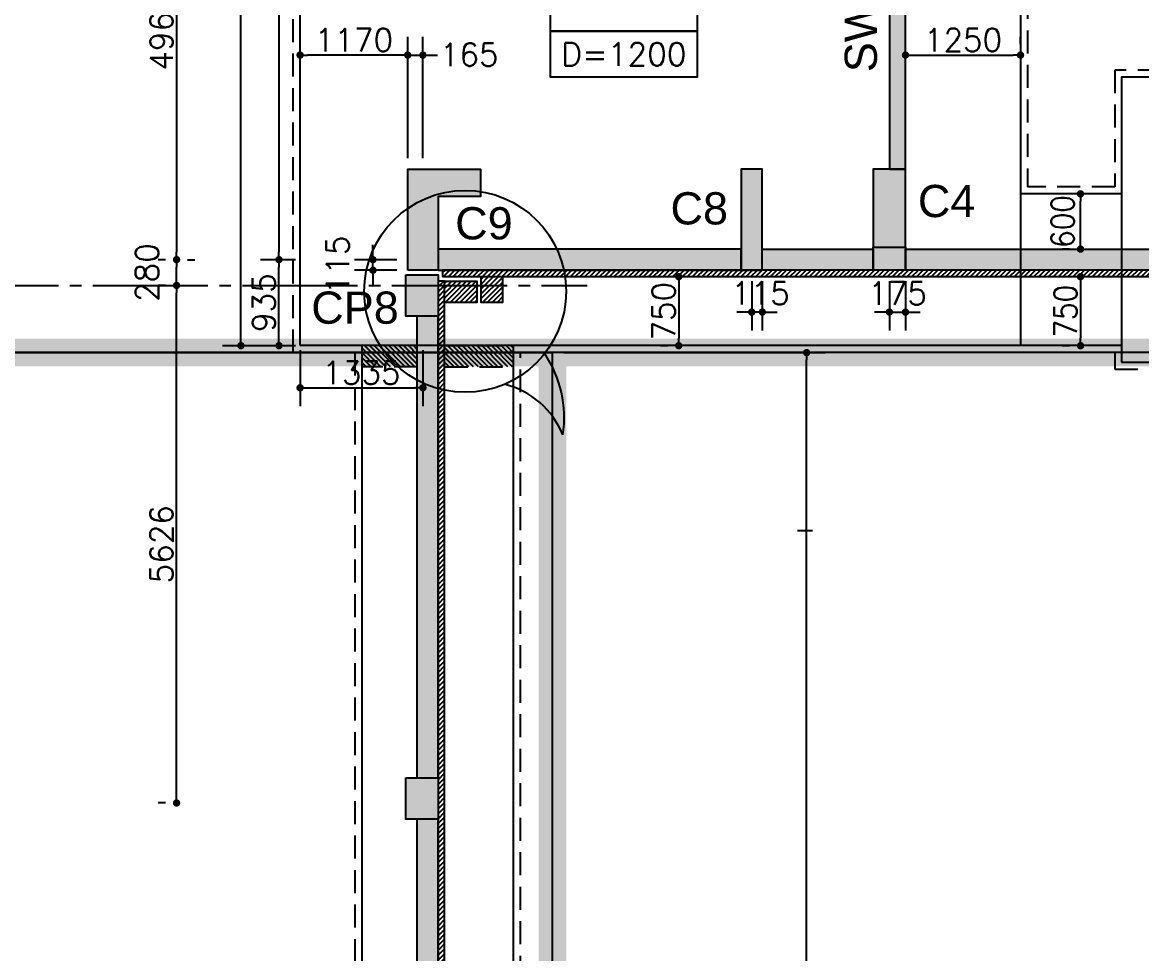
# Model space of a CAD drawing. Extents: x -200722 to 834823, y -494970 to 88783.
# Drawn here: x 463699 to 475862, y 17611 to 27733 of the extents above; entities that cross this region are included whole.
import ezdxf
from ezdxf.enums import TextEntityAlignment as Align

# ---------------------------------------------------------------- set-up
doc = ezdxf.new("R2010")
doc.units = 0
doc.header["$LTSCALE"] = 100
doc.header["$MEASUREMENT"] = 0
doc.header["$PDMODE"] = 34
for name, pattern in [('ACAD_ISO04W100', [30, 24, -3, 0, -3]), ('CL', [3.25, 2.5, -0.25, 0.25, -0.25]), ('HIDDEN', [0.375, 0.25, -0.125])]:
    doc.linetypes.add(name, pattern=pattern)
doc.layers.get('0').update_dxf_attribs({"linetype": 'CONTINUOUS'})
doc.layers.get('DEFPOINTS').update_dxf_attribs({"linetype": 'CONTINUOUS'})
for name, color, linetype in [('A-Grid', 5, 'ACAD_ISO04W100'), ('BEAM', 4, 'CONTINUOUS'), ('COL', 150, 'CONTINUOUS'), ('COL. SHED. STEEL.', 6, 'CONTINUOUS'), ('COL_H', 235, 'CONTINUOUS'), ('DIM', 3, 'CONTINUOUS'), ('F_EXEC', 3, 'HIDDEN'), ('F_FTG1', 11, 'CONTINUOUS'), ('RCCWALL', 6, 'CONTINUOUS'), ('TEXT', 2, 'CONTINUOUS')]:
    doc.layers.add(name, color=color, linetype=linetype)
doc.layers.add('HATCH', color=252, linetype='CONTINUOUS', lineweight=30)
doc.styles.add('AR', font='arial.ttf')
doc.styles.add('ROMANS', font='romans.shx')
doc.styles.get("Standard").update_dxf_attribs({"font": 'simplex.shx'})
doc.dimstyles.new('STANDARD$0', dxfattribs={"dimtxt": 2.5, "dimasz": 2.5, "dimexe": 2, "dimexo": 0.7, "dimgap": 0.9, "dimtad": 1, "dimdec": 0, "dimdsep": 46, "dimtxsty": 'ROMANS', "dimcen": 0.09, "dimclrd": 4, "dimclre": 4, "dimclrt": 3, "dimadec": 0, "dimazin": 0, "dimtfac": 1, "dimtdec": 0, "dimtmove": 0, "dimatfit": 3, "dimfxl": 1, "dimtolj": 1, "dimtzin": 0, "dimarcsym": 0})
pattern_1 = [(45, (191292.92, 0), (-26.5165043, 26.5165043), [])]
pattern_2 = [(135, (695996.236, 13341.237), (26.516504, 26.516504), [])]

# ---------------------------------------------------------------- blocks, each defined once
blk = doc.blocks.new('DOT')
at = {"color": 0, "linetype": 'ByBlock'}
blk.add_line((-0.5, 0), (-1, 0), dxfattribs=at)
at = {"color": 0, "linetype": 'ByBlock', "const_width": 0.5}
blk.add_lwpolyline([(-0.25, 0, 1), (0.25, 0, 1)], format="xyb", close=True, dxfattribs=at)
blk = doc.blocks.new('*D2232')
at = {"layer": 'BEAM', "color": 0, "lineweight": -2, "transparency": 16777216}
for p, q in [((466717, 26259), (466717, 27578)), ((467887, 26259), (467887, 27578)), ((467807, 27378), (466797, 27378))]:
    blk.add_line(p, q, dxfattribs=at)
at = {"layer": 'DEFPOINTS', "color": 0, "lineweight": -3, "ltscale": 0.4, "transparency": 16777216}
for p in [(466717, 27378), (466717, 26139), (467887, 26139)]:
    blk.add_point(p, dxfattribs=at)
at = {"layer": 'BEAM', "color": 0, "lineweight": -2, "ltscale": 0.4, "transparency": 16777216, "xscale": 80, "yscale": 80, "zscale": 80, "rotation": 180}
blk.add_blockref('DOT', (466717, 27378), dxfattribs=at)
at = {"layer": 'BEAM', "color": 0, "lineweight": -2, "ltscale": 0.4, "transparency": 16777216, "xscale": 80, "yscale": 80, "zscale": 80}
blk.add_blockref('DOT', (467887, 27378), dxfattribs=at)
at = {"layer": 'BEAM', "color": 0, "ltscale": 0.4, "transparency": 16777216, "insert": (467302, 27542), "char_height": 248, "attachment_point": 5}
blk.add_mtext('\\A1;1170', dxfattribs=at)
blk = doc.blocks.new('_DOT')
at = {"color": 0, "linetype": 'ByBlock'}
blk.add_line((-0.5, 0), (-1, 0), dxfattribs=at)
at = {"color": 0, "linetype": 'ByBlock', "const_width": 0.5}
blk.add_lwpolyline([(-0.25, 0, 1), (0.25, 0, 1)], format="xyb", close=True, dxfattribs=at)
blk = doc.blocks.new('*D2233')
at = {"layer": 'BEAM', "color": 0, "lineweight": -2, "transparency": 16777216}
for p, q in [((470712, 24969), (470632, 24969)), ((470832, 24889), (470832, 24299)), ((470712, 24219), (470632, 24219))]:
    blk.add_line(p, q, dxfattribs=at)
at = {"layer": 'DEFPOINTS', "color": 0, "lineweight": -3, "ltscale": 0.4, "transparency": 16777216}
for p in [(470832, 24969), (470832, 24219), (470832, 24219)]:
    blk.add_point(p, dxfattribs=at)
at = {"layer": 'BEAM', "color": 0, "lineweight": -2, "ltscale": 0.4, "transparency": 16777216, "xscale": 80, "yscale": 80, "zscale": 80}
for p, rotation in [((470832, 24969), 90), ((470832, 24219), 270)]:
    blk.add_blockref('DOT', p, dxfattribs=dict(at, rotation=rotation))
at = {"layer": 'BEAM', "color": 0, "ltscale": 0.4, "transparency": 16777216, "insert": (470668, 24594), "char_height": 248, "attachment_point": 5, "rotation": 90}
blk.add_mtext('\\A1;750', dxfattribs=at)
blk = doc.blocks.new('*D2234')
at = {"layer": 'BEAM', "color": 0, "lineweight": -2, "transparency": 16777216}
for p, q in [((473296, 27498), (473296, 27578)), ((474546, 27498), (474546, 27578)), ((473376, 27378), (474466, 27378))]:
    blk.add_line(p, q, dxfattribs=at)
at = {"layer": 'DEFPOINTS', "color": 0, "lineweight": -3, "ltscale": 0.4, "transparency": 16777216}
for p in [(473296, 27378), (474546, 27378), (474546, 27378)]:
    blk.add_point(p, dxfattribs=at)
at = {"layer": 'BEAM', "color": 0, "lineweight": -2, "ltscale": 0.4, "transparency": 16777216, "xscale": 80, "yscale": 80, "zscale": 80, "rotation": 180}
blk.add_blockref('DOT', (473296, 27378), dxfattribs=at)
at = {"layer": 'BEAM', "color": 0, "lineweight": -2, "ltscale": 0.4, "transparency": 16777216, "xscale": 80, "yscale": 80, "zscale": 80}
blk.add_blockref('DOT', (474546, 27378), dxfattribs=at)
at = {"layer": 'BEAM', "color": 0, "ltscale": 0.4, "transparency": 16777216, "insert": (473921, 27542), "char_height": 248, "attachment_point": 5}
blk.add_mtext('\\A1;1250', dxfattribs=at)
blk = doc.blocks.new('*D2241')
at = {"layer": 'BEAM', "color": 0, "lineweight": -2, "transparency": 16777216}
for p, q in [((467509, 25234), (467509, 25314)), ((467767, 25154), (467309, 25154)), ((467509, 25039), (467509, 25154)), ((467767, 25039), (467309, 25039)), ((467509, 24959), (467509, 24879))]:
    blk.add_line(p, q, dxfattribs=at)
at = {"layer": 'DEFPOINTS', "color": 0, "lineweight": -3, "ltscale": 0.4, "transparency": 16777216}
for p in [(467509, 25154), (467887, 25154), (467887, 25039)]:
    blk.add_point(p, dxfattribs=at)
at = {"layer": 'BEAM', "color": 0, "lineweight": -2, "ltscale": 0.4, "transparency": 16777216, "xscale": 80, "yscale": 80, "zscale": 80}
for p, rotation in [((467509, 25154), 270), ((467509, 25039), 90)]:
    blk.add_blockref('DOT', p, dxfattribs=dict(at, rotation=rotation))
at = {"layer": 'BEAM', "color": 0, "ltscale": 0.4, "transparency": 16777216, "insert": (467125, 25097), "char_height": 248, "attachment_point": 5, "rotation": 90}
blk.add_mtext('\\A1;115', dxfattribs=at)
blk = doc.blocks.new('*D2242')
at = {"layer": 'BEAM', "color": 0, "lineweight": -2, "transparency": 16777216}
for p, q in [((473121, 24919), (473121, 24384)), ((473296, 24919), (473296, 24384)), ((473041, 24584), (472961, 24584)), ((473121, 24584), (473296, 24584)), ((473376, 24584), (473456, 24584))]:
    blk.add_line(p, q, dxfattribs=at)
at = {"layer": 'DEFPOINTS', "color": 0, "lineweight": -3, "ltscale": 0.4, "transparency": 16777216}
for p in [(473121, 25039), (473296, 25039), (473296, 24584)]:
    blk.add_point(p, dxfattribs=at)
at = {"layer": 'BEAM', "color": 0, "lineweight": -2, "ltscale": 0.4, "transparency": 16777216, "xscale": 80, "yscale": 80, "zscale": 80}
blk.add_blockref('DOT', (473121, 24584), dxfattribs=at)
at = {"layer": 'BEAM', "color": 0, "lineweight": -2, "ltscale": 0.4, "transparency": 16777216, "xscale": 80, "yscale": 80, "zscale": 80, "rotation": 180}
blk.add_blockref('DOT', (473296, 24584), dxfattribs=at)
at = {"layer": 'BEAM', "color": 0, "ltscale": 0.4, "transparency": 16777216, "insert": (473210, 24788), "char_height": 248, "attachment_point": 5}
blk.add_mtext('\\A1;175', dxfattribs=at)
blk = doc.blocks.new('*D2243')
at = {"layer": 'BEAM', "color": 0, "lineweight": -2, "transparency": 16777216}
for p, q in [((471625, 24919), (471625, 24384)), ((471740, 24919), (471740, 24384)), ((471545, 24584), (471465, 24584)), ((471740, 24584), (471625, 24584)), ((471820, 24584), (471900, 24584))]:
    blk.add_line(p, q, dxfattribs=at)
at = {"layer": 'DEFPOINTS', "color": 0, "lineweight": -3, "ltscale": 0.4, "transparency": 16777216}
for p in [(471625, 25039), (471740, 25039), (471625, 24584)]:
    blk.add_point(p, dxfattribs=at)
at = {"layer": 'BEAM', "color": 0, "lineweight": -2, "ltscale": 0.4, "transparency": 16777216, "xscale": 80, "yscale": 80, "zscale": 80}
blk.add_blockref('DOT', (471625, 24584), dxfattribs=at)
at = {"layer": 'BEAM', "color": 0, "lineweight": -2, "ltscale": 0.4, "transparency": 16777216, "xscale": 80, "yscale": 80, "zscale": 80, "rotation": 180}
blk.add_blockref('DOT', (471740, 24584), dxfattribs=at)
at = {"layer": 'BEAM', "color": 0, "ltscale": 0.4, "transparency": 16777216, "insert": (471721, 24790), "char_height": 248, "attachment_point": 5}
blk.add_mtext('\\A1;115', dxfattribs=at)
blk = doc.blocks.new('*D2245')
at = {"layer": 'BEAM', "color": 0, "lineweight": -2, "transparency": 16777216}
for p, q in [((467887, 26259), (467887, 27578)), ((468052, 26259), (468052, 27578)), ((467807, 27378), (467727, 27378)), ((467887, 27378), (468052, 27378)), ((468132, 27378), (468212, 27378))]:
    blk.add_line(p, q, dxfattribs=at)
at = {"layer": 'DEFPOINTS', "color": 0, "lineweight": -3, "ltscale": 0.4, "transparency": 16777216}
for p in [(468052, 27378), (467887, 26139), (468052, 26139)]:
    blk.add_point(p, dxfattribs=at)
at = {"layer": 'BEAM', "color": 0, "lineweight": -2, "ltscale": 0.4, "transparency": 16777216, "xscale": 80, "yscale": 80, "zscale": 80}
blk.add_blockref('DOT', (467887, 27378), dxfattribs=at)
at = {"layer": 'BEAM', "color": 0, "lineweight": -2, "ltscale": 0.4, "transparency": 16777216, "xscale": 80, "yscale": 80, "zscale": 80, "rotation": 180}
blk.add_blockref('DOT', (468052, 27378), dxfattribs=at)
at = {"layer": 'BEAM', "color": 0, "ltscale": 0.4, "transparency": 16777216, "insert": (468555, 27383), "char_height": 248, "attachment_point": 5}
blk.add_mtext('\\A1;165', dxfattribs=at)
blk = doc.blocks.new('*D2520')
at = {"layer": 'BEAM', "color": 0, "lineweight": -2, "transparency": 16777216}
for p, q in [((465255, 25154), (465175, 25154)), ((465375, 24954), (465375, 25074)), ((465255, 24874), (465175, 24874))]:
    blk.add_line(p, q, dxfattribs=at)
at = {"layer": 'DEFPOINTS', "color": 0, "lineweight": -3, "ltscale": 0.4, "transparency": 16777216}
for p in [(465375, 25154), (465375, 25154), (465375, 24874)]:
    blk.add_point(p, dxfattribs=at)
at = {"layer": 'BEAM', "color": 0, "lineweight": -2, "ltscale": 0.4, "transparency": 16777216, "xscale": 80, "yscale": 80, "zscale": 80}
for p, rotation in [((465375, 25154), 90), ((465375, 24874), 270)]:
    blk.add_blockref('DOT', p, dxfattribs=dict(at, rotation=rotation))
at = {"layer": 'BEAM', "color": 0, "ltscale": 0.4, "transparency": 16777216, "insert": (465054, 25014), "char_height": 248, "attachment_point": 5, "rotation": 90}
blk.add_mtext('\\A1;280', dxfattribs=at)
blk = doc.blocks.new('*D2521')
at = {"layer": 'BEAM', "color": 0, "lineweight": -2, "transparency": 16777216}
for p, q in [((465495, 30114), (465575, 30114)), ((465375, 30034), (465375, 25234)), ((465495, 25154), (465575, 25154))]:
    blk.add_line(p, q, dxfattribs=at)
at = {"layer": 'DEFPOINTS', "color": 0, "lineweight": -3, "ltscale": 0.4, "transparency": 16777216}
for p in [(465375, 30114), (465375, 25154), (465375, 25154)]:
    blk.add_point(p, dxfattribs=at)
at = {"layer": 'BEAM', "color": 0, "lineweight": -2, "ltscale": 0.4, "transparency": 16777216, "xscale": 80, "yscale": 80, "zscale": 80}
for p, rotation in [((465375, 30114), 90), ((465375, 25154), 270)]:
    blk.add_blockref('DOT', p, dxfattribs=dict(at, rotation=rotation))
at = {"layer": 'BEAM', "color": 0, "ltscale": 0.4, "transparency": 16777216, "insert": (465211, 27634), "char_height": 248, "attachment_point": 5, "rotation": 90}
blk.add_mtext('\\A1;4960', dxfattribs=at)
blk = doc.blocks.new('*D2522')
at = {"layer": 'BEAM', "color": 0, "lineweight": -2, "transparency": 16777216}
for p, q in [((465255, 24874), (465175, 24874)), ((465375, 19328), (465375, 24794)), ((465255, 19248), (465175, 19248))]:
    blk.add_line(p, q, dxfattribs=at)
at = {"layer": 'DEFPOINTS', "color": 0, "lineweight": -3, "ltscale": 0.4, "transparency": 16777216}
for p in [(465375, 24874), (465375, 24874), (465375, 19248)]:
    blk.add_point(p, dxfattribs=at)
at = {"layer": 'BEAM', "color": 0, "lineweight": -2, "ltscale": 0.4, "transparency": 16777216, "xscale": 80, "yscale": 80, "zscale": 80}
for p, rotation in [((465375, 24874), 90), ((465375, 19248), 270)]:
    blk.add_blockref('DOT', p, dxfattribs=dict(at, rotation=rotation))
at = {"layer": 'BEAM', "color": 0, "ltscale": 0.4, "transparency": 16777216, "insert": (465211, 22061), "char_height": 248, "attachment_point": 5, "rotation": 90}
blk.add_mtext('\\A1;5626', dxfattribs=at)
blk = doc.blocks.new('*D2569')
at = {"layer": 'BEAM', "color": 0, "lineweight": -2, "transparency": 16777216}
for p, q in [((466667, 31574), (466288, 31574)), ((466488, 31494), (466488, 25234)), ((466667, 25154), (466288, 25154))]:
    blk.add_line(p, q, dxfattribs=at)
at = {"layer": 'DEFPOINTS', "color": 0, "lineweight": -3, "ltscale": 0.4, "transparency": 16777216}
for p in [(466787, 31574), (466488, 25154), (466787, 25154)]:
    blk.add_point(p, dxfattribs=at)
at = {"layer": 'BEAM', "color": 0, "lineweight": -2, "ltscale": 0.4, "transparency": 16777216, "xscale": 80, "yscale": 80, "zscale": 80}
for p, rotation in [((466488, 31574), 90), ((466488, 25154), 270)]:
    blk.add_blockref('DOT', p, dxfattribs=dict(at, rotation=rotation))
at = {"layer": 'BEAM', "color": 0, "ltscale": 0.4, "transparency": 16777216, "insert": (466324, 28364), "char_height": 248, "attachment_point": 5, "rotation": 90}
blk.add_mtext('\\A1;6420', dxfattribs=at)
blk = doc.blocks.new('*D2571')
at = {"layer": 'BEAM', "color": 0, "lineweight": -2, "transparency": 16777216}
for p, q in [((466667, 33239), (465874, 33239)), ((466074, 24299), (466074, 33159)), ((466667, 24219), (465874, 24219))]:
    blk.add_line(p, q, dxfattribs=at)
at = {"layer": 'DEFPOINTS', "color": 0, "lineweight": -3, "ltscale": 0.4, "transparency": 16777216}
for p in [(466074, 33239), (466787, 33239), (466787, 24219)]:
    blk.add_point(p, dxfattribs=at)
at = {"layer": 'BEAM', "color": 0, "lineweight": -2, "ltscale": 0.4, "transparency": 16777216, "xscale": 80, "yscale": 80, "zscale": 80}
for p, rotation in [((466074, 33239), 90), ((466074, 24219), 270)]:
    blk.add_blockref('DOT', p, dxfattribs=dict(at, rotation=rotation))
at = {"layer": 'BEAM', "color": 0, "ltscale": 0.4, "transparency": 16777216, "insert": (465910, 28729), "char_height": 248, "attachment_point": 5, "rotation": 90}
blk.add_mtext('\\A1;9020', dxfattribs=at)
blk = doc.blocks.new('*D2572')
at = {"layer": 'BEAM', "color": 0, "lineweight": -2, "transparency": 16777216}
for p, q in [((466667, 25154), (466288, 25154)), ((466488, 24299), (466488, 25074)), ((466667, 24219), (466288, 24219))]:
    blk.add_line(p, q, dxfattribs=at)
at = {"layer": 'DEFPOINTS', "color": 0, "lineweight": -3, "ltscale": 0.4, "transparency": 16777216}
for p in [(466488, 25154), (466787, 25154), (466787, 24219)]:
    blk.add_point(p, dxfattribs=at)
at = {"layer": 'BEAM', "color": 0, "lineweight": -2, "ltscale": 0.4, "transparency": 16777216, "xscale": 80, "yscale": 80, "zscale": 80}
for p, rotation in [((466488, 25154), 90), ((466488, 24219), 270)]:
    blk.add_blockref('DOT', p, dxfattribs=dict(at, rotation=rotation))
at = {"layer": 'BEAM', "color": 0, "ltscale": 0.4, "transparency": 16777216, "insert": (466324, 24687), "char_height": 248, "attachment_point": 5, "rotation": 90}
blk.add_mtext('\\A1;935', dxfattribs=at)
blk = doc.blocks.new('*D2736')
at = {"layer": 'BEAM', "color": 0, "lineweight": -2, "transparency": 16777216}
for p, q in [((475078, 25869), (474998, 25869)), ((475198, 25349), (475198, 25789)), ((475078, 25269), (474998, 25269))]:
    blk.add_line(p, q, dxfattribs=at)
at = {"layer": 'DEFPOINTS', "color": 0, "lineweight": -3, "ltscale": 0.4, "transparency": 16777216}
for p in [(475198, 25869), (475198, 25869), (475198, 25269)]:
    blk.add_point(p, dxfattribs=at)
at = {"layer": 'BEAM', "color": 0, "lineweight": -2, "ltscale": 0.4, "transparency": 16777216, "xscale": 80, "yscale": 80, "zscale": 80}
for p, rotation in [((475198, 25869), 90), ((475198, 25269), 270)]:
    blk.add_blockref('DOT', p, dxfattribs=dict(at, rotation=rotation))
at = {"layer": 'BEAM', "color": 0, "ltscale": 0.4, "transparency": 16777216, "insert": (475004, 25569), "char_height": 248, "attachment_point": 5, "rotation": 90}
blk.add_mtext('\\A1;{\\W0.9;600}', dxfattribs=at)
blk = doc.blocks.new('*D2737')
at = {"layer": 'BEAM', "color": 0, "lineweight": -2, "transparency": 16777216}
for p, q in [((475078, 24969), (474998, 24969)), ((475198, 24889), (475198, 24299)), ((475078, 24219), (474998, 24219))]:
    blk.add_line(p, q, dxfattribs=at)
at = {"layer": 'DEFPOINTS', "color": 0, "lineweight": -3, "ltscale": 0.4, "transparency": 16777216}
for p in [(475198, 24969), (475198, 24219), (475198, 24219)]:
    blk.add_point(p, dxfattribs=at)
at = {"layer": 'BEAM', "color": 0, "lineweight": -2, "ltscale": 0.4, "transparency": 16777216, "xscale": 80, "yscale": 80, "zscale": 80}
for p, rotation in [((475198, 24969), 90), ((475198, 24219), 270)]:
    blk.add_blockref('DOT', p, dxfattribs=dict(at, rotation=rotation))
at = {"layer": 'BEAM', "color": 0, "ltscale": 0.4, "transparency": 16777216, "insert": (475034, 24594), "char_height": 248, "attachment_point": 5, "rotation": 90}
blk.add_mtext('\\A1;{\\W0.9;750}', dxfattribs=at)
blk = doc.blocks.new('*D2750')
at = {"layer": 'BEAM', "color": 0, "lineweight": -2, "transparency": 16777216}
for p, q in [((466717, 24169), (466717, 23561)), ((468052, 24169), (468052, 23561)), ((466797, 23761), (467972, 23761))]:
    blk.add_line(p, q, dxfattribs=at)
at = {"layer": 'DEFPOINTS', "color": 0, "lineweight": -3, "ltscale": 0.4, "transparency": 16777216}
for p in [(466717, 24289), (468052, 24289), (468052, 23761)]:
    blk.add_point(p, dxfattribs=at)
at = {"layer": 'BEAM', "color": 0, "lineweight": -2, "ltscale": 0.4, "transparency": 16777216, "xscale": 80, "yscale": 80, "zscale": 80, "rotation": 180}
blk.add_blockref('DOT', (466717, 23761), dxfattribs=at)
at = {"layer": 'BEAM', "color": 0, "lineweight": -2, "ltscale": 0.4, "transparency": 16777216, "xscale": 80, "yscale": 80, "zscale": 80}
blk.add_blockref('DOT', (468052, 23761), dxfattribs=at)
at = {"layer": 'BEAM', "color": 0, "ltscale": 0.4, "transparency": 16777216, "insert": (467384, 23925), "char_height": 248, "attachment_point": 5}
blk.add_mtext('\\A1;1335', dxfattribs=at)
blk = doc.blocks.new('*D2914')
at = {"layer": 'BEAM', "color": 0, "lineweight": -2, "transparency": 16777216}
for p, q in [((469582, 24144), (472422, 24144)), ((472222, -7503), (472222, 24064)), ((469582, -7583), (472422, -7583))]:
    blk.add_line(p, q, dxfattribs=at)
at = {"layer": 'DEFPOINTS', "color": 0, "lineweight": -3, "ltscale": 0.4, "transparency": 16777216}
for p in [(469462, 24144), (472222, 24144), (469462, -7583)]:
    blk.add_point(p, dxfattribs=at)
at = {"layer": 'BEAM', "color": 0, "lineweight": -2, "ltscale": 0.4, "transparency": 16777216, "xscale": 80, "yscale": 80, "zscale": 80}
for p, rotation in [((472222, 24144), 90), ((472222, -7583), 270)]:
    blk.add_blockref('DOT', p, dxfattribs=dict(at, rotation=rotation))
at = {"layer": 'BEAM', "color": 0, "ltscale": 0.4, "transparency": 16777216, "insert": (472058, 8281), "char_height": 248, "attachment_point": 5, "rotation": 90}
blk.add_mtext('\\A1;31727', dxfattribs=at)

msp = doc.modelspace()

# ---------------------------------------------------------------- hatches: boundary and pattern name
at = {"layer": 'COL_H', "ltscale": 0.4}
for points in [[(473295.5, 26139.4), (473295.5, 29879.4), (473120.5, 29879.4), (473120.5, 26139.4)], [(467886.5, 25039.4), (467886.5, 26139.4), (468676.5, 26139.4), (468676.5, 25839.4), (468216.5, 25839.4), (468216.5, 25039.4)], [(471509.5, 25039.4), (471739.5, 25039.4), (471739.5, 26139.4), (471509.5, 26139.4)], [(472945.5, 25289.4), (473295.5, 25289.4), (473295.5, 26139.4), (472945.5, 26139.4)], [(472945.5, 25289.4), (472945.5, 25039.4), (473295.5, 25039.4), (473295.5, 25289.4)]]:
    msp.add_hatch(color=256, dxfattribs=at).paths.add_polyline_path(points)
at = {"layer": 'DIM', "ltscale": 0.4}
h = msp.add_hatch(dxfattribs=at)
h.set_pattern_fill('ANSI31', color=256, scale=300, style=0)
h.set_pattern_definition(pattern_1)
h.paths.add_polyline_path([(468266.5, 24969.4), (480904.5, 24969.4), (480904.5, 25039.4), (468266.5, 25039.4)])
h = msp.add_hatch(dxfattribs=at)
h.set_pattern_fill('ANSI31', color=256, scale=300, style=0)
h.set_pattern_definition([(45, (191412.92, 4e-12), (-26.5165043, 26.5165043), [])])
h.paths.add_polyline_path([(468686.5, 24969.4), (468916.5, 24969.4), (468916.5, 24689.4), (468686.5, 24689.4)])
h = msp.add_hatch(dxfattribs=at)
h.set_pattern_fill('ANSI31', color=256, scale=300, style=0)
h.set_pattern_definition(pattern_1)
h.paths.add_polyline_path([(468286.5, 24919.4), (468216.5, 24919.4), (468216.5, -6688.1), (468286.5, -6688.1)])
h = msp.add_hatch(dxfattribs=at)
h.set_pattern_fill('ANSI31', color=256, scale=300, style=0)
h.set_pattern_definition([(45, (191362.92, -70), (-26.5165043, 26.5165043), [])])
h.paths.add_polyline_path([(468286.5, 24919.4), (468636.5, 24919.4), (468636.5, 24689.4), (468286.5, 24689.4)])
h = msp.add_hatch(dxfattribs=at)
h.set_pattern_fill('ANSI31', color=8, scale=300, style=0)
h.set_pattern_definition(pattern_2)
h.paths.add_polyline_path([(467390.6, 23989.4), (467390.6, 24219.4), (467990.6, 24219.4), (467990.6, 23989.4)])
h = msp.add_hatch(dxfattribs=at)
h.set_pattern_fill('ANSI31', color=8, scale=300, style=0)
h.set_pattern_definition(pattern_2)
h.paths.add_polyline_path([(468290.6, 23989.4), (468290.6, 24219.4), (469040.6, 24219.4), (469040.6, 23989.4)])
at = {"layer": 'HATCH', "lineweight": -3, "ltscale": 0.4}
for points in [[(468216.5, 25039.4), (471509.5, 25039.4), (471509.5, 25269.4), (468216.5, 25269.4)], [(471739.5, 25269.4), (472945.5, 25269.4), (472945.5, 25039.4), (471739.5, 25039.4)], [(473295.5, 25269.4), (476769.5, 25269.4), (476769.5, 25039.4), (473295.5, 25039.4)], [(467986.5, 19522.9), (468216.5, 19522.9), (468216.5, 24539.4), (467986.5, 24539.4)], [(467986.5, 14001.9), (468216.5, 14001.9), (468216.5, 19072.9), (467986.5, 19072.9)]]:
    msp.add_hatch(color=256, dxfattribs=at).paths.add_polyline_path(points)
at = {"layer": 'HATCH', "ltscale": 0.4}
for points in [[(467866.5, 24989.4), (468216.5, 24989.4), (468216.5, 24539.4), (467866.5, 24539.4)], [(467866.5, 19522.9), (468216.5, 19522.9), (468216.5, 19072.9), (467866.5, 19072.9)]]:
    msp.add_hatch(color=256, dxfattribs=at).paths.add_polyline_path(points)

# ---------------------------------------------------------------- linework, layer by layer
at = {"color": 1, "lineweight": -3, "ltscale": 0.4}
for p, q in [((417823.5, 24143.9), (469461.5, 24143.9, 7364.1)), ((518279.5, 24144.3, 7296.2), (454820.5, 24143.9, 5270.9)), ((469461.5, -7583.1, 35.5), (469461.5, 24144.4, 7279.1))]:
    msp.add_line(p, q, dxfattribs=at)
at = {"color": 5, "lineweight": -3, "ltscale": 0.4, "const_width": 300, "elevation": 7446.6}
msp.add_lwpolyline([(454820.5, 52099.9), (518279.5, 52099.9), (518279.5, 24144.4), (454820.5, 24143.9), (454820.5, 52099.9)], dxfattribs=at)
at = {"color": 1, "lineweight": -3, "ltscale": 0.4, "elevation": 7446.6}
for points in [[(468686.5, 24969.4), (468916.5, 24969.4), (468916.5, 24689.4), (468686.5, 24689.4)], [(468286.5, 24919.4), (468636.5, 24919.4), (468636.5, 24689.4), (468286.5, 24689.4)]]:
    msp.add_lwpolyline(points, close=True, dxfattribs=at)
at = {"color": 7, "lineweight": -3, "ltscale": 0.4, "const_width": 300}
msp.add_lwpolyline([(417823.5, 24144.4), (469461.5, 24143.9), (469461.5, -7583.1), (417823.5, -7583.1), (417823.8, 24144.4)], dxfattribs=at)
at = {"layer": 'A-Grid', "color": 8, "linetype": 'CL', "ltscale": 5}
msp.add_line((417340.7, 24874.4, 7446.6), (469835.7, 24874.4, 7446.6), dxfattribs=at)
at = {"layer": 'COL', "ltscale": 500, "elevation": 7446.6}
for points in [[(467866.5, 24989.4), (468216.5, 24989.4), (468216.5, 24539.4), (467866.5, 24539.4), (467866.5, 24989.4)], [(467866.5, 19522.9), (468216.5, 19522.9), (468216.5, 19072.9), (467866.5, 19072.9), (467866.5, 19522.9)]]:
    msp.add_lwpolyline(points, dxfattribs=at)
at = {"layer": 'COL. SHED. STEEL.', "ltscale": 500, "elevation": 7446.6}
for points in [[(473295.5, 26139.4), (473295.5, 29879.4), (473120.5, 29879.4), (473120.5, 26139.4), (473295.5, 26139.4)], [(467886.5, 25039.4), (467886.5, 26139.4), (468676.5, 26139.4), (468676.5, 25839.4), (468216.5, 25839.4), (468216.5, 25039.4), (467886.5, 25039.4)], [(471509.5, 25039.4), (471739.5, 25039.4), (471739.5, 26139.4), (471509.5, 26139.4), (471509.5, 25039.4)], [(472945.5, 25289.4), (473295.5, 25289.4), (473295.5, 26139.4), (472945.5, 26139.4), (472945.5, 25289.4)]]:
    msp.add_lwpolyline(points, dxfattribs=at)
msp.add_lwpolyline([(472945.5, 25289.4), (473295.5, 25289.4), (473295.5, 25039.4), (472945.5, 25039.4)], close=True, dxfattribs=at)
at = {"layer": 'F_EXEC', "ltscale": 10}
for p, q in [((466641.5, 24144.4, 7446.6), (466641.5, 33314.4, 7446.6)), ((475569.5, 25944.4, 7446.6), (474620.5, 25944.4, 7446.6)), ((467990.6, 24219.4, 7446.6), (467390.6, 24219.4, 7446.6)), ((468290.6, 24219.4, 7446.6), (469040.6, 24219.4, 7446.6)), ((467311.5, 24144.4, 7446.6), (466641.5, 24144.4, 7446.6)), ((467311.5, 24144.4, 14893.2), (467311.5, 7586.9, 14893.2)), ((469111.5, 7586.9, 14893.2), (469111.5, 24144.4, 14893.2)), ((467990.6, 23989.4, 7446.6), (467390.6, 23989.4, 7446.6)), ((468290.6, 23989.4, 7446.6), (469040.6, 23989.4, 7446.6))]:
    msp.add_line(p, q, dxfattribs=at)
at = {"layer": 'F_EXEC', "ltscale": 10, "elevation": 7446.6}
for points in [[(466641.5, 33314.4), (473076.6, 33314.4), (474620.5, 31770.4), (474620.5, 25944.4)], [(478319.5, 25944.4), (478319.5, 27214.4), (475569.5, 27214.4), (475569.5, 25944.4)], [(475569.5, 24144.4), (469111.5, 24144.4)], [(475569.5, 24144.4), (475569.5, 23964.4), (478319.5, 23964.4), (478319.5, 24144.4)]]:
    msp.add_lwpolyline(points, dxfattribs=at)
at = {"layer": 'F_FTG1', "ltscale": 0.4}
for p, q in [((466716.5, 24219.4, 7446.6), (466716.5, 33239.4, 7446.6)), ((475644.5, 25869.4, 7446.6), (474545.5, 25869.4, 7446.6)), ((475644.5, 24219.4, 7446.6), (466716.5, 24219.4, 7446.6)), ((467386.5, 24219.4, 14893.2), (467386.5, 7511.9, 14893.2)), ((469036.5, 7511.9, 14893.2), (469036.5, 24219.4, 14893.2))]:
    msp.add_line(p, q, dxfattribs=at)
at = {"layer": 'F_FTG1', "ltscale": 0.4, "elevation": 7446.6}
msp.add_lwpolyline([(466716.5, 33239.4), (473045.5, 33239.4), (474545.5, 31739.4), (474545.5, 24219.4)], dxfattribs=at)
msp.add_lwpolyline([(475644.5, 24039.4), (478244.5, 24039.4), (478244.5, 27139.4), (475644.5, 27139.4)], close=True, dxfattribs=at)
at = {"layer": 'RCCWALL', "color": 42, "ltscale": 0.4}
for points, elevation in [([(468216.5, 25039.4), (471509.5, 25039.4), (471509.5, 25269.4), (468216.5, 25269.4)], 7446.6), ([(471739.5, 25269.4), (472945.5, 25269.4), (472945.5, 25039.4), (471739.5, 25039.4)], 7446.6), ([(473295.5, 25269.4), (476769.5, 25269.4), (476769.5, 25039.4), (473295.5, 25039.4)], 7446.6), ([(467986.5, 19522.9), (468216.5, 19522.9), (468216.5, 24539.4), (467986.5, 24539.4)], 7446.6), ([(467986.5, 14001.9), (468216.5, 14001.9), (468216.5, 19072.9), (467986.5, 19072.9)], 3998.7)]:
    msp.add_lwpolyline(points, close=True, dxfattribs=dict(at, elevation=elevation))
at = {"layer": 'RCCWALL', "color": 1, "ltscale": 0.4, "elevation": 7446.6}
for points in [[(468266.5, 24969.4), (480904.5, 24969.4), (480904.5, 25039.4), (468266.5, 25039.4)], [(468286.5, 24919.4), (468216.5, 24919.4), (468216.5, -6688.1), (468286.5, -6688.1)]]:
    msp.add_lwpolyline(points, close=True, dxfattribs=at)
at = {"layer": 'TEXT'}
msp.add_line((472123.4, 22208.9), (472284.8, 22208.9), dxfattribs=at)
for points in [[(469439.7, 28137.2), (471033.6, 28137.2), (471033.6, 27637.3), (469439.7, 27637.3)], [(469439.7, 27637.3), (471033.6, 27637.3), (471033.6, 27137.4), (469439.7, 27137.4)]]:
    msp.add_lwpolyline(points, close=True, dxfattribs=at)
msp.add_circle((468511.5, 24809.4, 7446.6), 1097, dxfattribs=at)
for centre, radius, start, end in [((468327.6, 23435.3, 7446.6), 1259.5, 351.51551, 33.67475), ((468718.6, 22903.7, 7446.6), 921.9, 22.02875, 76.19215)]:
    msp.add_arc(centre, radius, start, end, dxfattribs=at)

# ---------------------------------------------------------------- texts
at = {"layer": 'TEXT', "style": 'AR'}
msp.add_text('SW-5', height=350, rotation=90, dxfattribs=at).set_placement((472985.6, 27192.2, 3998.7))
at = {"layer": 'TEXT'}
msp.add_text('D=1200', height=250, dxfattribs=at).set_placement((470236.7, 27387.4), align=Align.MIDDLE)
at = {"layer": 'TEXT', "style": 'AR'}
for s, p in [('C4', (473430.4, 25616.6, 3998.7)), ('C8', (470742.6, 25537.1, 3998.7)), ('C9', (468402.4, 25374.4, -3447.9)), ('CP8', (466838.7, 24457.6))]:
    msp.add_text(s, height=350, dxfattribs=at).set_placement(p)

# ---------------------------------------------------------------- dimensions: what is measured, and where the dimension line sits
at = {"layer": 'BEAM'}
for base, p1, p2, angle, picture, middle in [((466074, 33239.4), (466786.5, 24219.4, 7446.6), (466786.5, 33239.4, 7446.6), 90, '*D2571', (465910, 28729.4)), ((466487.8, 25154.4), (466786.5, 31574.4, 7446.6), (466786.5, 25154.4, 7446.6), 90, '*D2569', (466323.8, 28364.4)), ((465374.8, 25154.4), (465374.8, 30114.4, 7446.6), (465374.8, 25154.4, 7446.6), 270, '*D2521', (465210.8, 27634.4)), ((467508.8, 25154.4), (467886.5, 25039.4, 7446.6), (467886.5, 25154.4, 7446.6), 90, '*D2241', (467124.8, 25096.9)), ((466487.8, 25154.4), (466786.5, 24219.4, 7446.6), (466786.5, 25154.4, 7446.6), 270, '*D2572', (466323.8, 24686.9)), ((470831.9, 24219.4), (470831.9, 24969.4, 7446.6), (470831.9, 24219.4, 7446.6), 90, '*D2233', (470667.9, 24594.4)), ((465374.8424, 24874.3794), (465374.8424, 19247.8815, 7446.621), (465374.8424, 24874.3794, 7446.621), 90, '*D2522', (465210.8424, 22061.1304)), ((468051.5, 23761.5), (466716.5, 24289.4, 7446.6), (468051.5, 24289.4, 7446.6), 180, '*D2750', (467384, 23925.5)), ((472222.0885528, 24144.381969), (469461.5423884, -7583.1180055), (469461.5423884, 24144.381969, 7446.6210069), 90, '*D2914', (472058.0885528, 8280.6319817))]:
    dim = msp.add_linear_dim(base=base, p1=p1, p2=p2, angle=angle, dimstyle='STANDARD$0', override={"dimscale": 8, "dimtxt": 31, "dimasz": 10, "dimexe": 25, "dimexo": 15, "dimgap": 5, "dimzin": 3, "dimtxsty": 'Standard', "dimblk": 'DOT', "dimcen": 3, "dimdle": 1, "dimclrd": 0, "dimclre": 0, "dimclrt": 0, "dimtmove": 2, "dimldrblk": 'DOT', "dimtzin": 3}, dxfattribs=at)
    dim.commit()
    dim.dimension.update_dxf_attribs({"geometry": picture, "text_midpoint": middle})
for base, p1, p2, picture, middle in [((466716.5, 27377.8), (467886.5, 26139.4, 7446.6), (466716.5, 26139.4, 7446.6), '*D2232', (467301.5, 27541.8)), ((474545.5, 27377.8), (473295.5, 27377.8, 7446.6), (474545.5, 27377.8, 7446.6), '*D2234', (473920.5, 27541.8))]:
    dim = msp.add_linear_dim(base=base, p1=p1, p2=p2, dimstyle='STANDARD$0', override={"dimscale": 8, "dimtxt": 31, "dimasz": 10, "dimexe": 25, "dimexo": 15, "dimgap": 5, "dimzin": 3, "dimtxsty": 'Standard', "dimblk": 'DOT', "dimcen": 3, "dimdle": 1, "dimclrd": 0, "dimclre": 0, "dimclrt": 0, "dimtmove": 2, "dimldrblk": 'DOT', "dimtzin": 3}, dxfattribs=at)
    dim.commit()
    dim.dimension.update_dxf_attribs({"geometry": picture, "text_midpoint": middle})
for base, p1, p2, angle, picture, middle in [((468051.5, 27377.8), (467886.5, 26139.4, 7446.6), (468051.5, 26139.4, 7446.6), 180, '*D2245', (468555, 27382.8)), ((465374.8, 25154.4), (465374.8, 24874.4, 7446.6), (465374.8, 25154.4, 7446.6), 90, '*D2520', (465053.6, 25014.4))]:
    dim = msp.add_linear_dim(base=base, p1=p1, p2=p2, angle=angle, dimstyle='STANDARD$0', override={"dimscale": 8, "dimtxt": 31, "dimasz": 10, "dimexe": 25, "dimexo": 15, "dimgap": 5, "dimzin": 3, "dimtxsty": 'Standard', "dimblk": 'DOT', "dimcen": 3, "dimdle": 1, "dimclrd": 0, "dimclre": 0, "dimclrt": 0, "dimtmove": 2, "dimldrblk": 'DOT', "dimtzin": 3}, dxfattribs=at)
    dim.commit()
    dim.dimension.update_dxf_attribs({"geometry": picture, "text_midpoint": middle, "dimtype": 160})
dim = msp.add_linear_dim(base=(475198.4, 25869.4, 7446.6), p1=(475198.4, 25269.4, 14893.2), p2=(475198.4, 25869.4, 14893.2), angle=90, text='{\\W0.9;<>}', dimstyle='STANDARD$0', override={"dimscale": 8, "dimtxt": 31, "dimasz": 10, "dimexe": 25, "dimexo": 15, "dimgap": 5, "dimzin": 3, "dimtxsty": 'Standard', "dimblk": 'DOT', "dimcen": 3, "dimdle": 1, "dimclrd": 0, "dimclre": 0, "dimclrt": 0, "dimtmove": 2, "dimldrblk": 'DOT', "dimtzin": 3}, dxfattribs=at)
dim.commit()
dim.dimension.update_dxf_attribs({"geometry": '*D2736', "text_midpoint": (475004.4, 25569.4, 7446.6), "dimtype": 160})
for base, p1, p2, picture, middle in [((471624.5, 24583.8), (471739.5, 25039.4, 7446.6), (471624.5, 25039.4, 7446.6), '*D2243', (471721.1, 24790.3)), ((473295.5, 24583.8), (473120.5, 25039.4, 7446.6), (473295.5, 25039.4, 7446.6), '*D2242', (473209.7, 24787.6))]:
    dim = msp.add_linear_dim(base=base, p1=p1, p2=p2, dimstyle='STANDARD$0', override={"dimscale": 8, "dimtxt": 31, "dimasz": 10, "dimexe": 25, "dimexo": 15, "dimgap": 5, "dimzin": 3, "dimtxsty": 'Standard', "dimblk": 'DOT', "dimcen": 3, "dimdle": 1, "dimclrd": 0, "dimclre": 0, "dimclrt": 0, "dimtmove": 2, "dimldrblk": 'DOT', "dimtzin": 3}, dxfattribs=at)
    dim.commit()
    dim.dimension.update_dxf_attribs({"geometry": picture, "text_midpoint": middle, "dimtype": 160})
dim = msp.add_linear_dim(base=(475198.4, 24219.4, 7446.6), p1=(475198.4, 24969.4, 14893.2), p2=(475198.4, 24219.4, 14893.2), angle=90, text='{\\W0.9;<>}', dimstyle='STANDARD$0', override={"dimscale": 8, "dimtxt": 31, "dimasz": 10, "dimexe": 25, "dimexo": 15, "dimgap": 5, "dimzin": 3, "dimtxsty": 'Standard', "dimblk": 'DOT', "dimcen": 3, "dimdle": 1, "dimclrd": 0, "dimclre": 0, "dimclrt": 0, "dimtmove": 2, "dimldrblk": 'DOT', "dimtzin": 3}, dxfattribs=at)
dim.commit()
dim.dimension.update_dxf_attribs({"geometry": '*D2737', "text_midpoint": (475034.4, 24594.4, 7446.6)})

doc.saveas('drawing.dxf')
